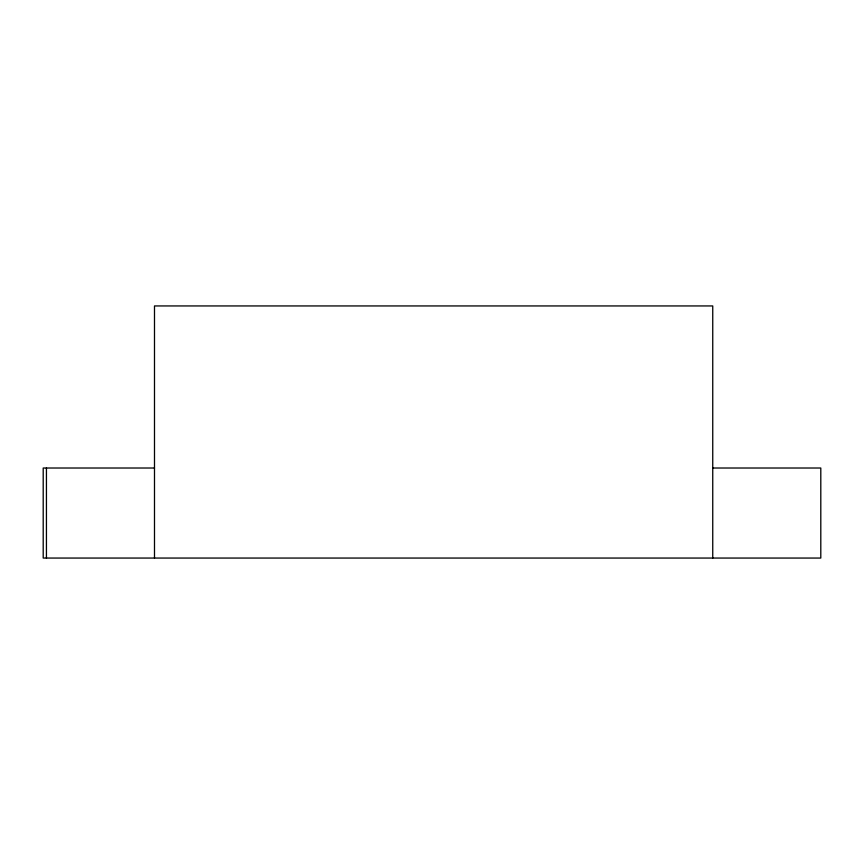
<?xml version="1.0" encoding="UTF-8"?>
<svg xmlns="http://www.w3.org/2000/svg" width="864" height="864" viewBox="0 0 864 864"><rect width="100%" height="100%" fill="white"/><g stroke="black" fill="none" stroke-linecap="round" stroke-linejoin="round"><path stroke-width="1.3" d="M154.494 468.018L43.2 468.018L43.2 558.058L820.8 558.058L820.8 468.018L712.746 468.018M712.746 558.058L712.746 305.942L154.494 305.942L154.494 558.058M46.44 468.018L46.44 558.058"/></g></svg>
